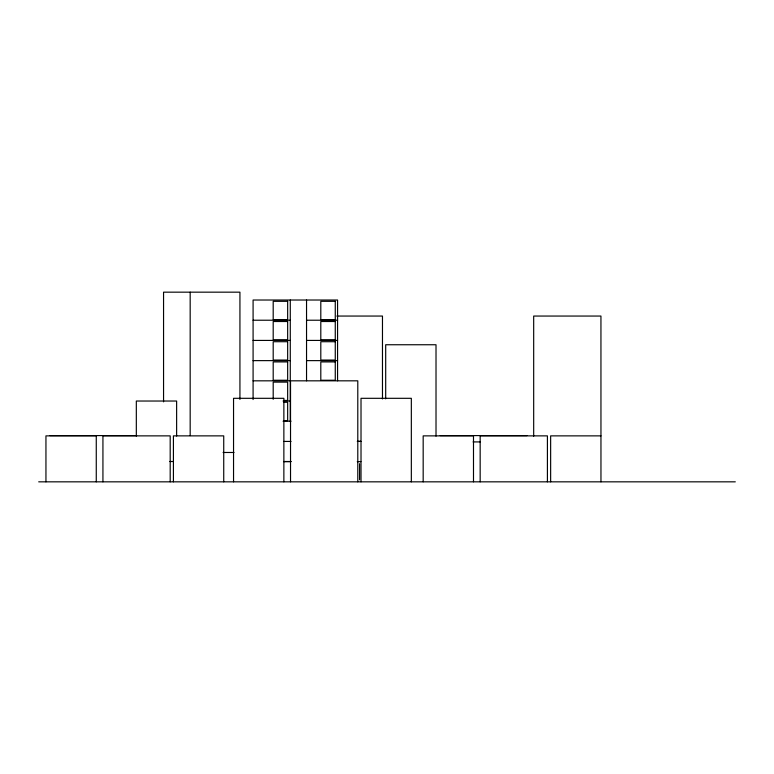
<?xml version="1.0" encoding="UTF-8"?>
<svg xmlns="http://www.w3.org/2000/svg" width="774" height="774" viewBox="0 0 774 774"><rect width="100%" height="100%" fill="white"/><g stroke="black" fill="none" stroke-linecap="round" stroke-linejoin="round"><path stroke-width="1.16" d="M336.825 316.053L382.472 316.053L382.472 398.949M253.088 320.223L290.279 320.223M306.543 320.223L337.57 320.223M253.088 340.425L290.279 340.425M306.543 340.425L337.57 340.425M253.088 360.626L290.279 360.626M306.543 360.626L337.57 360.626M253.088 380.827L290.279 380.827M284.039 400.448L287.657 400.448L287.657 382.114L273.193 382.114L273.193 399.307M283.081 401.029L290.279 401.029M284.039 402.267L287.657 402.267L287.657 420.601L284.039 420.601M283.081 421.23L291.034 421.182M49.836 435.588L136.63 435.588M440.222 435.588L527.017 435.588M600.963 435.868L550.643 435.868L550.643 481.834M283.806 441.432L291.034 441.432M473.078 441.915L480.112 441.915M223.096 452.48L234.009 452.48M169.825 461.507L173.434 461.507M283.719 461.507L290.918 461.507M283.806 461.633L291.034 461.633M357.278 461.633L360.887 461.633M38.7 481.834L735.3 481.834M600.963 481.834L600.943 316.053L533.683 316.053L533.683 436.188M547.411 481.834L547.411 435.868L480.161 435.868L480.161 481.834M473.495 481.834L473.495 435.868L423.175 435.868L423.175 481.834M436.014 436.139L436.014 344.749L385.694 344.749L385.694 398.862M411.333 481.834L411.333 398.31L361.013 398.31L361.013 481.834M359.581 463.684L359.581 479.783M357.791 481.834L357.791 380.827L290.531 380.827L290.531 481.834M337.57 380.827L337.57 300.022L253.088 300.022L253.088 399.558M306.543 300.022L306.543 380.827M290.279 300.022L290.279 421.637M283.864 481.834L283.864 398.31L233.545 398.31L233.545 481.834M239.93 399.442L239.93 292.166L163.556 292.166L163.556 401.851M223.734 481.834L223.734 435.868L173.415 435.868L173.415 481.834M190.172 292.166L190.172 435.607M176.627 436.004L176.627 401.029L136.321 401.029L136.321 436.004M170.193 481.834L170.193 435.868L102.932 435.868L102.932 481.834M96.266 481.834L96.266 435.868L45.947 435.868L45.947 481.834M287.657 301.309L273.193 301.309L273.193 319.652L287.657 319.652L287.657 301.309M335.268 301.309L320.804 301.309L320.804 319.652L335.268 319.652L335.268 301.309M287.657 321.51L273.193 321.51L273.193 339.854L287.657 339.854L287.657 321.51M335.268 321.51L320.804 321.51L320.804 339.854L335.268 339.854L335.268 321.51M287.657 341.711L273.193 341.711L273.193 360.055L287.657 360.055L287.657 341.711M335.268 341.711L320.804 341.711L320.804 360.055L335.268 360.055L335.268 341.711M287.657 361.913L273.193 361.913L273.193 380.247L287.657 380.247L287.657 361.913M335.268 361.913L320.804 361.913L320.804 380.247L335.268 380.247L335.268 361.913M360.887 441.383L357.278 441.383L360.887 441.432"/></g></svg>
